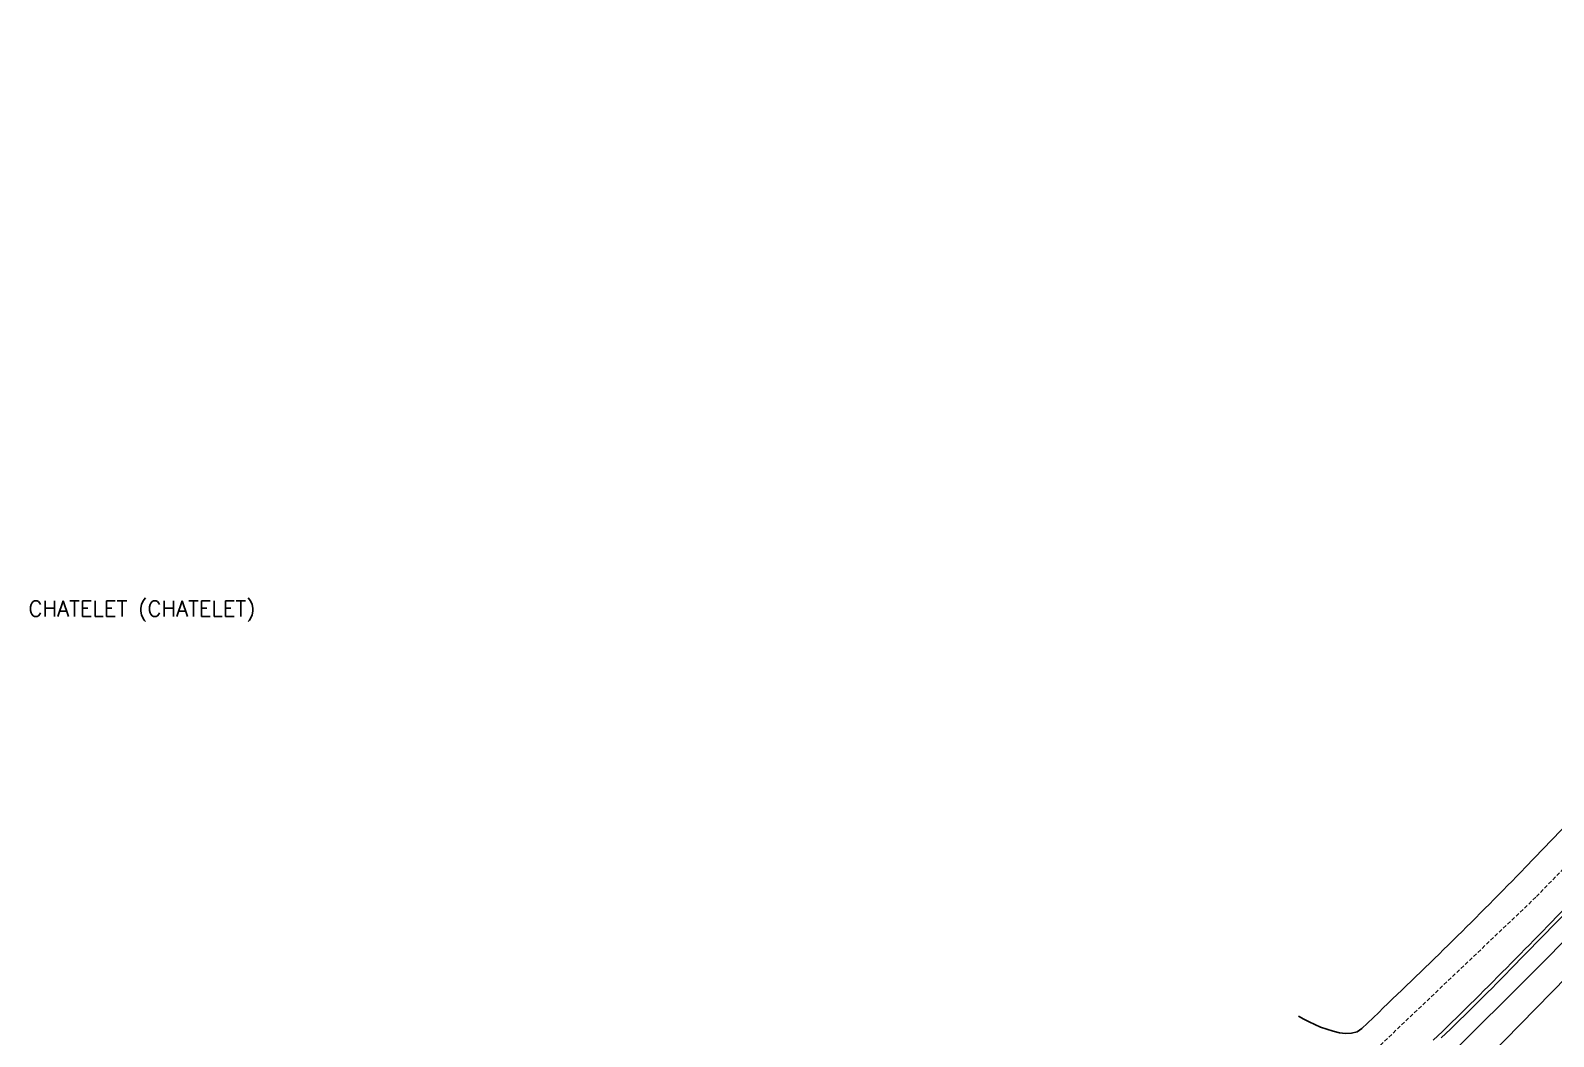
# Model space of a CAD drawing. Header units: millimetres. Extents: x 160999 to 162000, y 122000 to 123000.
# Drawn here: x 161454.5 to 161649.9, y 122458.3 to 122587.3 of the extents above; entities that cross this region are included whole.
import ezdxf
from ezdxf.enums import TextEntityAlignment as Align

# ---------------------------------------------------------------- set-up
doc = ezdxf.new("R2010")
doc.units = ezdxf.units.MM
doc.linetypes.add('DASHED', pattern=[0.75, 0.5, -0.25])
for name, color, linetype in [('W0001', 6, 'DASHED'), ('W0211', 2, 'CONTINUOUS'), ('W0980', 7, 'CONTINUOUS'), ('W1102', 7, 'CONTINUOUS')]:
    doc.layers.add(name, color=color, linetype=linetype)
doc.styles.get("Standard").update_dxf_attribs({"font": 'romans.shx', "width": 0.85})

msp = doc.modelspace()

# ---------------------------------------------------------------- linework, layer by layer
at = {"layer": 'W0001'}
for p, q in [((161647.71, 122476.26), (161753.14, 122585.52)), ((161612.47, 122442.76), (161647.71, 122476.26))]:
    msp.add_line(p, q, dxfattribs=at)
at = {"layer": 'W0211'}
for p, q in [((161674.36, 122497.63), (161644.34, 122466.9)), ((161643.18, 122465.72), (161642.6, 122465.13)), ((161643.76, 122466.31), (161643.18, 122465.72)), ((161644.34, 122466.9), (161643.76, 122466.31)), ((161641.43, 122463.95), (161640.84, 122463.36)), ((161642.01, 122464.54), (161641.43, 122463.95)), ((161642.6, 122465.13), (161642.01, 122464.54)), ((161639.07, 122461.61), (161638.47, 122461.03)), ((161639.66, 122462.2), (161639.07, 122461.61)), ((161640.25, 122462.78), (161639.66, 122462.2)), ((161640.84, 122463.36), (161640.25, 122462.78)), ((161637.29, 122459.87), (161636.69, 122459.29)), ((161637.88, 122460.45), (161637.29, 122459.87)), ((161638.47, 122461.03), (161637.88, 122460.45)), ((161636.09, 122458.72), (161635.5, 122458.14)), ((161636.69, 122459.29), (161636.09, 122458.72))]:
    msp.add_line(p, q, dxfattribs=at)
msp.add_lwpolyline([(161662.67, 122482.03), (161645.78, 122465.1), (161630.4, 122449.79), (161614.08, 122435.6), (161595.45, 122419.78), (161577.35, 122405.55), (161573.95, 122401.93), (161591.99, 122413.58), (161610.26, 122428.21), (161631.05, 122446.82), (161639.6, 122453.7), (161665.78, 122480.45)], dxfattribs=at)
at = {"layer": 'W1102'}
for p, q in [((161646.3, 122480.04), (161749.46, 122587.29)), ((161690.21, 122514.81), (161649.12, 122472.47)), ((161645.15, 122478.85), (161645.73, 122479.45)), ((161645.73, 122479.45), (161646.3, 122480.04)), ((161643.42, 122477.07), (161644, 122477.67)), ((161644, 122477.67), (161644.58, 122478.26)), ((161644.58, 122478.26), (161645.15, 122478.85)), ((161641.09, 122474.72), (161641.67, 122475.31)), ((161641.67, 122475.31), (161642.26, 122475.89)), ((161642.26, 122475.89), (161642.84, 122476.48)), ((161642.84, 122476.48), (161643.42, 122477.07)), ((161639.33, 122472.96), (161639.92, 122473.55)), ((161639.92, 122473.55), (161640.5, 122474.13)), ((161640.5, 122474.13), (161641.09, 122474.72)), ((161637.57, 122471.22), (161638.16, 122471.8)), ((161638.16, 122471.8), (161638.75, 122472.38)), ((161638.75, 122472.38), (161639.33, 122472.96)), ((161647.97, 122471.28), (161647.39, 122470.69)), ((161648.55, 122471.88), (161647.97, 122471.28)), ((161649.12, 122472.47), (161648.55, 122471.88)), ((161635.21, 122468.9), (161635.8, 122469.47)), ((161635.8, 122469.47), (161636.39, 122470.05)), ((161636.39, 122470.05), (161636.98, 122470.63)), ((161636.98, 122470.63), (161637.57, 122471.22)), ((161646.23, 122469.51), (161645.65, 122468.92)), ((161646.81, 122470.1), (161646.23, 122469.51)), ((161647.39, 122470.69), (161646.81, 122470.1)), ((161633.43, 122467.16), (161634.02, 122467.74)), ((161634.02, 122467.74), (161634.61, 122468.32)), ((161634.61, 122468.32), (161635.21, 122468.9)), ((161644.48, 122467.74), (161643.9, 122467.15)), ((161645.07, 122468.33), (161644.48, 122467.74)), ((161645.65, 122468.92), (161645.07, 122468.33)), ((161631.05, 122464.86), (161631.64, 122465.43)), ((161631.64, 122465.43), (161632.24, 122466.01)), ((161632.24, 122466.01), (161632.83, 122466.59)), ((161632.83, 122466.59), (161633.43, 122467.16)), ((161642.73, 122465.97), (161642.15, 122465.39)), ((161643.32, 122466.56), (161642.73, 122465.97)), ((161643.9, 122467.15), (161643.32, 122466.56)), ((161629.26, 122463.14), (161629.85, 122463.71)), ((161629.85, 122463.71), (161630.45, 122464.28)), ((161630.45, 122464.28), (161631.05, 122464.86)), ((161640.39, 122463.63), (161639.8, 122463.05)), ((161640.97, 122464.22), (161640.39, 122463.63)), ((161641.56, 122464.8), (161640.97, 122464.22)), ((161642.15, 122465.39), (161641.56, 122464.8)), ((161627.47, 122461.42), (161628.06, 122461.99)), ((161628.06, 122461.99), (161628.66, 122462.56)), ((161628.66, 122462.56), (161629.26, 122463.14)), ((161638.62, 122461.89), (161638.03, 122461.31)), ((161639.21, 122462.47), (161638.62, 122461.89)), ((161639.8, 122463.05), (161639.21, 122462.47)), ((161617.18, 122460.94), (161617.87, 122460.57)), ((161617.87, 122460.57), (161618.57, 122460.21)), ((161618.57, 122460.21), (161619.28, 122459.86)), ((161619.28, 122459.86), (161620.03, 122459.54)), ((161625.3, 122459.34), (161627.47, 122461.42)), ((161636.25, 122459.57), (161635.65, 122458.99)), ((161636.84, 122460.15), (161636.25, 122459.57)), ((161637.44, 122460.73), (161636.84, 122460.15)), ((161638.03, 122461.31), (161637.44, 122460.73)), ((161620.03, 122459.54), (161620.81, 122459.25)), ((161620.81, 122459.25), (161621.64, 122459)), ((161621.64, 122459), (161622.43, 122458.82)), ((161622.43, 122458.82), (161623.23, 122458.73)), ((161623.23, 122458.73), (161624, 122458.75)), ((161624, 122458.75), (161624.7, 122458.94)), ((161624.7, 122458.94), (161625.3, 122459.34)), ((161635.06, 122458.42), (161634.46, 122457.84)), ((161635.65, 122458.99), (161635.06, 122458.42))]:
    msp.add_line(p, q, dxfattribs=at)

# ---------------------------------------------------------------- texts
at = {"layer": 'W0980'}
msp.add_text('CHATELET (CHATELET)', height=2, dxfattribs=at).set_placement((161468.86, 122513.03), align=Align.MIDDLE)

doc.saveas('drawing.dxf')
